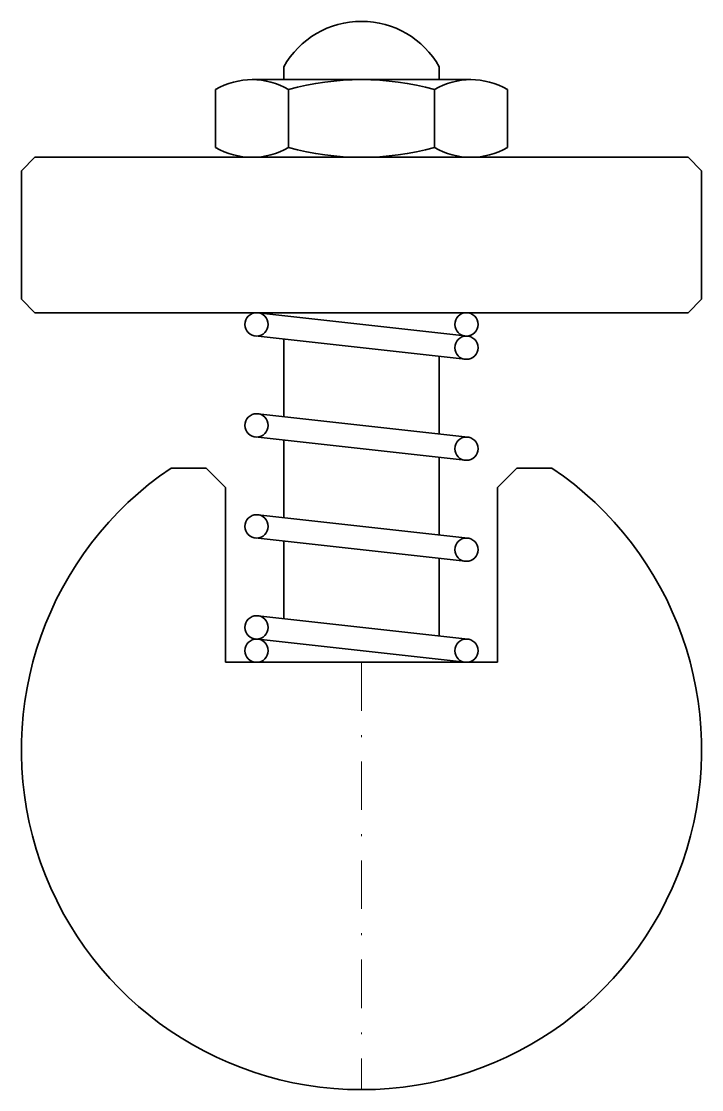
# Model space of a CAD drawing. Header units: millimetres. Extents: x -17.5 to 17.5, y 0 to 55.
import ezdxf

# ---------------------------------------------------------------- set-up
doc = ezdxf.new("R2010")
doc.units = ezdxf.units.MM
doc.header["$LTSCALE"] = 5
doc.linetypes.add('AUSGEZOGEN', pattern=[0])
doc.linetypes.add('DASHDOT', pattern=[1, 0.5, -0.25, 0, -0.25])
doc.layers.add('2', color=7, linetype='Continuous')

# ---------------------------------------------------------------- blocks, each defined once
blk = doc.blocks.new('40_001_014_nNn01')
at = {"layer": '2', "color": 7, "linetype": 'AUSGEZOGEN', "lineweight": 35}
for p, q in [((-4, 52.665), (-4, 52)), ((4, 52.665), (4, 52)), ((-5.629, 52), (5.629, 52)), ((-7.506, 48.5), (-7.506, 51.5)), ((-3.753, 48.5), (-3.753, 51.5)), ((3.753, 48.5), (3.753, 51.5)), ((7.506, 48.5), (7.506, 51.5)), ((-17.5, 47.3), (-16.8, 48)), ((16.8, 48), (-16.8, 48)), ((17.5, 47.3), (16.8, 48)), ((-17.5, 47.3), (-17.5, 40.7)), ((17.5, 40.7), (17.5, 47.3)), ((-16.8, 40), (-17.5, 40.7)), ((16.8, 40), (17.5, 40.7)), ((-16.8, 40), (16.8, 40)), ((-5.334, 39.996), (5.466, 38.796)), ((-5.466, 38.804), (5.334, 37.604)), ((-4, 38.641), (-4, 34.648)), ((4, 37.752), (4, 33.759)), ((-5.334, 34.796), (5.466, 33.596)), ((-5.466, 33.604), (5.334, 32.404)), ((-4, 33.441), (-4, 29.448)), ((4, 32.552), (4, 28.559)), ((-5.334, 29.596), (5.466, 28.396)), ((-5.466, 28.404), (5.334, 27.204)), ((-4, 28.241), (-4, 24.248)), ((4, 27.352), (4, 23.359)), ((-5.334, 24.396), (5.466, 23.196)), ((-5.466, 23.204), (5.334, 22.004))]:
    blk.add_line(p, q, dxfattribs=at)
for centre in [(-5.4, 39.4), (5.4, 39.4), (5.4, 38.2), (-5.4, 34.2), (5.4, 33), (-5.4, 29), (5.4, 27.8), (-5.4, 23.8), (-5.4, 22.6), (5.4, 22.6)]:
    blk.add_circle(centre, 0.6, dxfattribs=at)
for centre, radius, start, end in [((0, 50.407), 4.593, 29.4467, 150.5533), ((-5.629, 48.229), 3.771, 60.1583, 119.8417), ((0, 37.667), 14.333, 74.8218, 105.1782), ((5.629, 48.229), 3.771, 60.1583, 119.8417), ((-5.629, 51.771), 3.771, 240.1583, 299.8417), ((0, 62.333), 14.333, 254.8218, 285.1782), ((5.629, 51.771), 3.771, 240.1583, 299.8417)]:
    blk.add_arc(centre, radius, start, end, dxfattribs=at)
blk = doc.blocks.new('40002_014_nNn00')
blk.add_blockref('40_001_014_nNn01', (0, 0))

msp = doc.modelspace()

# ---------------------------------------------------------------- linework, layer by layer
at = {"layer": '2', "color": 7, "linetype": 'AUSGEZOGEN', "lineweight": 35}
for p, q in [((-8, 32), (-9.798, 32)), ((-7, 31), (-8, 32)), ((8, 32), (7, 31)), ((9.798, 32), (8, 32)), ((-7, 22), (-7, 31)), ((7, 31), (7, 22)), ((7, 22), (-7, 22))]:
    msp.add_line(p, q, dxfattribs=at)
at = {"layer": '2', "color": 7, "linetype": 'DASHDOT', "lineweight": 18}
msp.add_line((0, 22), (0, 0), dxfattribs=at)
at = {"layer": '2', "color": 7, "linetype": 'AUSGEZOGEN', "lineweight": 35}
msp.add_arc((0, 17.5), 17.5, 124.0477, 55.9523, dxfattribs=at)

# ---------------------------------------------------------------- block references
msp.add_blockref('40002_014_nNn00', (0, 0))

doc.saveas('drawing.dxf')
